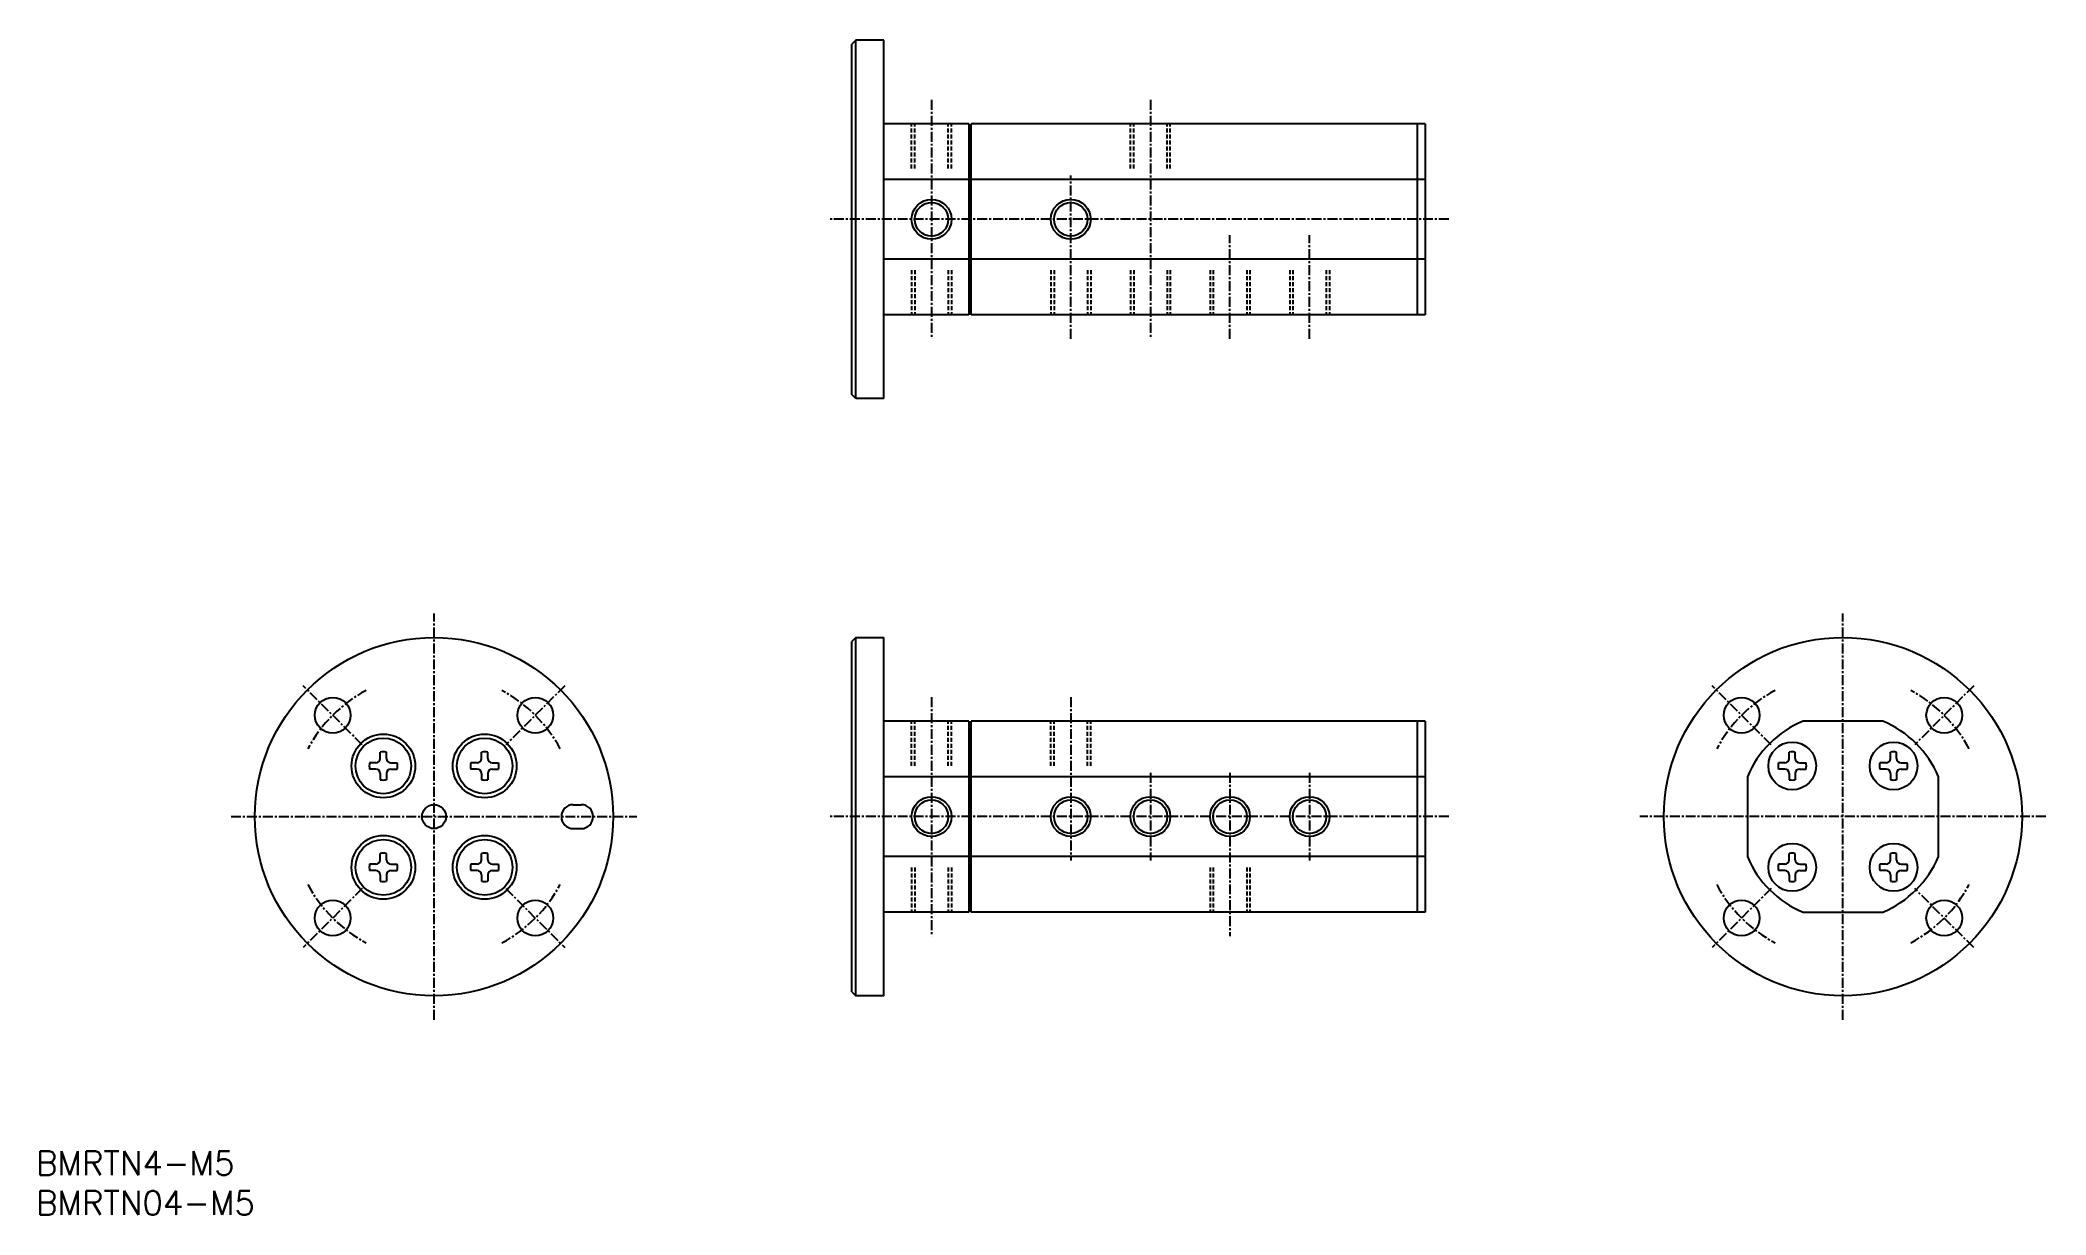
# Model space of a CAD drawing. Extents: x 1 to 253, y 0 to 147.
import ezdxf

# ---------------------------------------------------------------- set-up
doc = ezdxf.new("R2010")
doc.units = 0
doc.linetypes.add('CENTER', pattern=[2, 1.25, -0.25, 0.25, -0.25])
doc.linetypes.add('DASHED', pattern=[0.75, 0.5, -0.25])
doc.layers.get('0').update_dxf_attribs({"linetype": 'CONTINUOUS'})
doc.layers.add('CENTER', color=1, linetype='CENTER')
doc.styles.get("Standard").update_dxf_attribs({"font": 'txt.shx'})

# ---------------------------------------------------------------- blocks, each defined once
blk = doc.blocks.new('*U17')
at = {"color": 7, "linetype": 'CONTINUOUS'}
blk.add_text('BMRTN04-M5', height=3, dxfattribs=at).set_placement((0, 0))
blk = doc.blocks.new('*U18')
at = {"color": 7, "linetype": 'CONTINUOUS'}
blk.add_text('BMRTN4-M5', height=3, dxfattribs=at).set_placement((0, 5))

msp = doc.modelspace()

# ---------------------------------------------------------------- linework, layer by layer
at = {"color": 7, "linetype": 'CONTINUOUS'}
for p, q in [((103.000014, 147.49995), (102.499994, 146.99994)), ((102.499994, 102.99997), (102.499994, 146.99994)), ((103.000014, 102.49998), (103.000014, 147.49995)), ((106.499984, 147.49995), (103.000014, 147.49995)), ((106.499984, 102.49998), (106.499984, 147.49995)), ((117.199984, 136.99996), (106.499984, 136.99996)), ((117.199984, 136.99996), (117.199984, 112.99996)), ((117.499954, 112.99996), (117.499954, 136.99996)), ((174.500014, 136.99996), (117.499954, 136.99996)), ((173.500014, 136.99996), (173.500014, 112.99996)), ((174.500014, 136.99996), (174.500014, 112.99996)), ((117.199984, 133.79994), (117.499954, 133.49996)), ((174.500014, 130.00004), (106.499984, 130.00004)), ((174.500014, 119.99995), (106.499984, 119.99995)), ((117.199984, 116.19998), (117.499954, 116.49996)), ((117.199984, 112.99996), (106.499984, 112.99996)), ((174.500014, 112.99996), (117.499954, 112.99996)), ((103.000014, 102.49998), (102.499994, 102.99997)), ((106.499984, 102.49998), (103.000014, 102.49998)), ((103.000014, 72.5), (102.499994, 71.99998)), ((102.499994, 28.00002), (102.499994, 71.99998)), ((103.000014, 27.5), (103.000014, 72.5)), ((103.000014, 72.5), (106.499984, 72.5)), ((106.499984, 27.5), (106.499984, 72.5)), ((117.199984, 62.00001), (106.499984, 62.00001)), ((117.199984, 62.00001), (117.199984, 38.000001)), ((117.499954, 38.000001), (117.499954, 62.00001)), ((174.500014, 62.00001), (117.499954, 62.00001)), ((173.500014, 62.00001), (173.500014, 38.000001)), ((174.500014, 62.00001), (174.500014, 38.000001)), ((232.000114, 61.99999), (222.000034, 61.99999)), ((43.253704, 57.3127), (43.253704, 58.0922)), ((44.018364, 57.3127), (44.018364, 58.0922)), ((55.98167, 57.3127), (55.98167, 58.0922)), ((56.746312, 57.3127), (56.746312, 58.0922)), ((117.199984, 58.79999), (117.499954, 58.50002)), ((220.253714, 57.31267), (220.253714, 58.0922)), ((221.018354, 57.31267), (221.018354, 58.0922)), ((232.981764, 57.31267), (232.981764, 58.0922)), ((233.746444, 57.31267), (233.746444, 58.0922)), ((42.687327, 56.74631), (41.907812, 56.74631)), ((42.687327, 55.98167), (41.907812, 55.98167)), ((44.584759, 56.74631), (45.364257, 56.74631)), ((44.584759, 55.98167), (45.364257, 55.98167)), ((55.415293, 56.74631), (54.635778, 56.74631)), ((55.415293, 55.98167), (54.635778, 55.98167)), ((57.312725, 56.74631), (58.092205, 56.74631)), ((57.312725, 55.98167), (58.092205, 55.98167)), ((219.687314, 56.74629), (218.907834, 56.74629)), ((219.687314, 55.98165), (218.907834, 55.98165)), ((221.584754, 56.74629), (222.364304, 56.74629)), ((221.584754, 55.98165), (222.364304, 55.98165)), ((232.415334, 56.74629), (231.635854, 56.74629)), ((232.415334, 55.98165), (231.635854, 55.98165)), ((234.312834, 56.74629), (235.092314, 56.74629)), ((234.312834, 55.98165), (235.092314, 55.98165)), ((43.253704, 55.41529), (43.253704, 54.63577)), ((44.018364, 55.41529), (44.018364, 54.63577)), ((55.98167, 55.41529), (55.98167, 54.63577)), ((56.746312, 55.41529), (56.746312, 54.63577)), ((174.500014, 55.00007), (106.499984, 55.00007)), ((215.000004, 55.00004), (215.000004, 44.999958)), ((220.253714, 55.41525), (220.253714, 54.63576)), ((221.018354, 55.41525), (221.018354, 54.63576)), ((232.981764, 55.41525), (232.981764, 54.63576)), ((233.746444, 55.41525), (233.746444, 54.63576)), ((239.000144, 45.00001), (239.000144, 55)), ((67.5, 51.500035), (68.5, 51.500035)), ((67.5, 48.500035), (68.5, 48.500035)), ((43.253704, 44.584759), (43.253704, 45.364274)), ((44.018364, 44.584759), (44.018364, 45.364274)), ((55.98167, 44.584759), (55.98167, 45.364274)), ((56.746312, 44.584759), (56.746312, 45.364274)), ((220.253714, 44.584741), (220.253714, 45.364239)), ((221.018354, 44.584741), (221.018354, 45.364239)), ((232.981764, 44.584741), (232.981764, 45.364239)), ((233.746444, 44.584741), (233.746444, 45.364239)), ((42.687327, 44.018364), (41.907812, 44.018364)), ((42.687327, 43.253722), (41.907812, 43.253722)), ((44.584759, 44.018364), (45.364257, 44.018364)), ((44.584759, 43.253722), (45.364257, 43.253722)), ((55.415258, 44.018364), (54.635778, 44.018364)), ((55.415258, 43.253722), (54.635778, 43.253722)), ((57.312725, 44.018364), (58.092205, 44.018364)), ((57.312725, 43.253722), (58.092205, 43.253722)), ((174.500014, 44.999993), (106.499984, 44.999993)), ((219.687314, 44.018346), (218.907834, 44.018346)), ((219.687314, 43.253722), (218.907834, 43.253722)), ((221.584754, 44.018346), (222.364304, 44.018346)), ((221.584754, 43.253722), (222.364304, 43.253722)), ((232.415334, 44.018346), (231.635854, 44.018346)), ((232.415334, 43.253722), (231.635854, 43.253722)), ((234.312834, 44.018346), (235.092314, 44.018346)), ((234.312834, 43.253722), (235.092314, 43.253722)), ((43.253704, 42.687344), (43.253704, 41.907829)), ((44.018364, 42.687344), (44.018364, 41.907829)), ((55.98167, 42.687344), (55.98167, 41.907829)), ((56.746312, 42.687344), (56.746312, 41.907829)), ((117.199984, 41.200037), (117.499954, 41.499997)), ((220.253714, 42.687309), (220.253714, 41.907812)), ((221.018354, 42.687309), (221.018354, 41.907812)), ((232.981764, 42.687309), (232.981764, 41.907812)), ((233.746444, 42.687309), (233.746444, 41.907812)), ((117.199984, 38.000001), (106.499984, 38.000001)), ((174.500014, 38.000001), (117.499954, 38.000001)), ((222.000034, 38.000001), (232.000014, 38.000001)), ((102.499994, 28.00002), (103.000014, 27.5)), ((106.499984, 27.5), (103.000014, 27.5))]:
    msp.add_line(p, q, dxfattribs=at)
at = {"color": 3, "linetype": 'DASHED'}
for p, q in [((109.999984, 131.39998), (109.999984, 136.99996)), ((110.400014, 131.39998), (110.400014, 136.99996)), ((114.599984, 131.39998), (114.599984, 136.99996)), ((114.999994, 131.39998), (114.999994, 136.99996)), ((137.499964, 131.39998), (137.499964, 136.99996)), ((137.900024, 131.39998), (137.900024, 136.99996)), ((142.099994, 131.39998), (142.099994, 136.99996)), ((142.500024, 131.39998), (142.500024, 136.99996)), ((109.999944, 118.59994), (109.999944, 112.99996)), ((110.399994, 118.59994), (110.399994, 112.99996)), ((114.599964, 118.59994), (114.599964, 112.99996)), ((114.999964, 118.59994), (114.999964, 112.99996)), ((127.499944, 118.59991), (127.499944, 112.99993)), ((127.900004, 118.59991), (127.900004, 112.99993)), ((132.099964, 118.59991), (132.099964, 112.99993)), ((132.499994, 118.59991), (132.499994, 112.99993)), ((137.499964, 118.59991), (137.499964, 112.99993)), ((137.900024, 118.59991), (137.900024, 112.99993)), ((142.099994, 118.59991), (142.099994, 112.99993)), ((142.500024, 118.59991), (142.500024, 112.99993)), ((147.499974, 118.59991), (147.499974, 112.99993)), ((147.900044, 118.59991), (147.900044, 112.99993)), ((152.099994, 118.59991), (152.099994, 112.99993)), ((152.500024, 118.59991), (152.500024, 112.99993)), ((157.499954, 118.59991), (157.499954, 112.99993)), ((157.900024, 118.59991), (157.900024, 112.99993)), ((162.099984, 118.59991), (162.099984, 112.99993)), ((162.500014, 118.59991), (162.500014, 112.99993)), ((109.999984, 56.40001), (109.999984, 62.00001)), ((110.400014, 56.40001), (110.400014, 62.00001)), ((114.599984, 56.40001), (114.599984, 62.00001)), ((114.999994, 56.40001), (114.999994, 62.00001)), ((127.499944, 56.40001), (127.499944, 62.00001)), ((127.900004, 56.40001), (127.900004, 62.00001)), ((132.099964, 56.40001), (132.099964, 62.00001)), ((132.499994, 56.40001), (132.499994, 62.00001)), ((109.999944, 43.59998), (109.999944, 38.000001)), ((110.399994, 43.59998), (110.399994, 38.000001)), ((114.599964, 43.59998), (114.599964, 38.000001)), ((114.999964, 43.59998), (114.999964, 38.000001)), ((147.499944, 43.59998), (147.499944, 38.000001)), ((147.900004, 43.59998), (147.900004, 38.000001)), ((152.099974, 43.59998), (152.099974, 38.000001)), ((152.499964, 43.59998), (152.499964, 38.000001))]:
    msp.add_line(p, q, dxfattribs=at)
at = {"color": 3, "linetype": 'CONTINUOUS'}
for centre in [(112.499984, 124.99994), (129.999944, 124.99994), (112.499984, 50), (129.999944, 50), (139.999974, 50), (149.999974, 50), (159.999974, 50)]:
    msp.add_circle(centre, 2.5, dxfattribs=at)
at = {"color": 7, "linetype": 'CONTINUOUS'}
for centre, radius in [((112.499984, 124.99994), 2.1), ((129.999944, 124.99994), 2.1), ((50, 50), 22.500002), ((227.000024, 50), 22.500002), ((37.272086, 62.72794), 2.25), ((62.727966, 62.72794), 2.25), ((214.272114, 62.72791), 2.25), ((239.727974, 62.72791), 2.25), ((43.636043, 56.36399), 4), ((43.636043, 56.36399), 3.5), ((56.363956, 56.36399), 4), ((56.364009, 56.36399), 3.5), ((220.636034, 56.36397), 3), ((233.364014, 56.36397), 3), ((50.000017, 50.000035), 1.5), ((112.499984, 50), 2.1), ((129.999944, 50), 2.1), ((139.999974, 50), 2.1), ((149.999974, 50), 2.1), ((159.999974, 50), 2.1), ((43.636043, 43.63606), 4), ((43.636043, 43.636043), 3.5), ((56.363956, 43.63606), 4), ((56.364009, 43.636043), 3.5), ((220.636034, 43.636025), 3), ((233.364084, 43.636025), 3), ((37.272121, 37.272121), 2.25), ((62.727913, 37.272121), 2.25), ((214.272114, 37.272086), 2.25), ((239.727974, 37.272086), 2.25)]:
    msp.add_circle(centre, radius, dxfattribs=at)
for centre, radius, start, end in [((227.000024, 50), 12.999999, 112.6199, 157.37998), ((227.000024, 50), 12.999999, 22.619903, 67.380096), ((43.636043, 56.36399), 1.77, 77.525817, 102.47418), ((56.364009, 56.36399), 1.77, 77.525817, 102.47418), ((220.636034, 56.36397), 1.77, 77.525817, 102.47418), ((233.364084, 56.36397), 1.77, 77.525817, 102.47418), ((43.636043, 56.36399), 1.77, 167.52572, 192.47427), ((42.687327, 57.3127), 0.5664, 270, 0), ((42.687327, 55.41529), 0.5664, 0, 90), ((44.584759, 57.3127), 0.5664, 180, 270), ((44.584759, 55.41529), 0.5664, 90, 180), ((43.636043, 56.36399), 1.77, 347.52572, 12.474273), ((56.364009, 56.36399), 1.77, 167.52572, 192.47427), ((55.415293, 57.3127), 0.5664, 270, 0), ((55.415293, 55.41529), 0.5664, 0, 90), ((57.312725, 57.3127), 0.5664, 180, 270), ((57.312725, 55.41529), 0.5664, 90, 180), ((56.364009, 56.36399), 1.77, 347.52572, 12.474273), ((220.636034, 56.36397), 1.77, 167.52572, 192.47427), ((219.687314, 57.31267), 0.5664, 270, 0), ((219.687314, 55.41525), 0.5664, 0, 90), ((221.584754, 57.31267), 0.5664, 180, 270), ((221.584754, 55.41525), 0.5664, 90, 180), ((220.636034, 56.36397), 1.77, 347.52572, 12.474273), ((233.364084, 56.36397), 1.77, 167.52572, 192.47427), ((232.415334, 57.31267), 0.5664, 270, 0), ((232.415334, 55.41525), 0.5664, 0, 90), ((234.312834, 57.31267), 0.5664, 180, 270), ((234.312834, 55.41525), 0.5664, 90, 180), ((233.364084, 56.36397), 1.77, 347.52572, 12.474273), ((43.636043, 56.36399), 1.77, 257.52581, 282.47418), ((56.364009, 56.36399), 1.77, 257.52581, 282.47418), ((220.636034, 56.36397), 1.77, 257.52581, 282.47418), ((233.364084, 56.36397), 1.77, 257.52581, 282.47418), ((67.5, 50.000035), 1.5, 90, 270), ((68.5, 50.000035), 1.5, 270, 90), ((43.636043, 43.636043), 1.77, 77.525817, 102.47418), ((56.364009, 43.636043), 1.77, 77.525817, 102.47418), ((220.636034, 43.636025), 1.77, 77.525817, 102.47418), ((233.364084, 43.636025), 1.77, 77.525817, 102.47418), ((43.636043, 43.636043), 1.77, 167.52572, 192.47427), ((42.687327, 44.584759), 0.5664, 270, 0), ((42.687327, 42.687344), 0.5664, 0, 90), ((44.584759, 44.584759), 0.5664, 180, 270), ((44.584759, 42.687344), 0.5664, 90, 180), ((43.636043, 43.636043), 1.77, 347.52572, 12.474273), ((56.364009, 43.636043), 1.77, 167.52572, 192.47427), ((55.415258, 44.584759), 0.5664, 270, 0), ((55.415258, 42.687344), 0.5664, 0, 90), ((57.312725, 44.584759), 0.5664, 180, 270), ((57.312725, 42.687344), 0.5664, 90, 180), ((56.364009, 43.636043), 1.77, 347.52572, 12.474273), ((227.000024, 50), 12.999999, 202.62001, 247.3802), ((220.636034, 43.636025), 1.77, 167.52572, 192.47427), ((219.687314, 44.584741), 0.5664, 270, 0), ((219.687314, 42.687309), 0.5664, 0, 90), ((221.584754, 44.584741), 0.5664, 180, 270), ((221.584754, 42.687309), 0.5664, 90, 180), ((220.636034, 43.636025), 1.77, 347.52572, 12.474273), ((233.364084, 43.636025), 1.77, 167.52572, 192.47427), ((227.000024, 50), 12.999999, 292.61979, 337.38009), ((232.415334, 44.584741), 0.5664, 270, 0), ((232.415334, 42.687309), 0.5664, 0, 90), ((234.312834, 44.584741), 0.5664, 180, 270), ((234.312834, 42.687309), 0.5664, 90, 180), ((233.364084, 43.636025), 1.77, 347.52572, 12.474273), ((43.636043, 43.636043), 1.77, 257.52581, 282.47418), ((56.364009, 43.636043), 1.77, 257.52581, 282.47418), ((220.636034, 43.636025), 1.77, 257.52581, 282.47418), ((233.364084, 43.636025), 1.77, 257.52581, 282.47418)]:
    msp.add_arc(centre, radius, start, end, dxfattribs=at)
at = {"layer": 'CENTER', "color": 1, "linetype": 'CENTER'}
for p, q in [((112.499984, 139.99998), (112.499984, 109.99994)), ((139.999974, 139.99998), (139.999974, 109.99991)), ((129.999944, 109.99991), (129.999944, 130.49994)), ((177.500014, 124.99994), (99.499994, 124.99994)), ((149.999974, 109.99991), (149.999974, 122.99996)), ((159.999974, 109.99991), (159.999974, 122.99996)), ((50, 24.500009), (50, 75.5)), ((227.000024, 24.500009), (227.000024, 75.5)), ((40.984397, 59.01563), (33.559775, 66.44025)), ((66.440277, 66.44027), (59.015655, 59.01565)), ((217.984404, 59.0156), (210.559784, 66.4402)), ((243.440284, 66.44022), (236.015664, 59.0156)), ((112.499984, 65.00002), (112.499984, 34.999997)), ((129.999944, 65.00002), (129.999944, 44.500001)), ((139.999974, 55.49999), (139.999974, 44.500001)), ((149.999974, 55.49999), (149.999974, 34.999997)), ((159.999974, 55.49999), (159.999974, 44.500001)), ((24.500009, 50.000035), (75.500008, 50.000035)), ((177.500014, 50), (99.499994, 50)), ((252.500034, 50), (201.500014, 50)), ((40.984415, 40.98445), (33.559793, 33.559827)), ((59.015611, 40.984432), (66.440224, 33.55981)), ((217.984424, 40.98438), (210.559804, 33.559775)), ((243.440304, 33.559792), (236.015664, 40.984397))]:
    msp.add_line(p, q, dxfattribs=at)
for centre, start, end in [((50.000017, 50.000035), 118.22897, 151.77113), ((50.000017, 50.000035), 28.228851, 61.770996), ((227.000024, 50), 118.22889, 151.77107), ((227.000024, 50), 28.228851, 61.77098), ((50.000017, 50.000035), 208.22895, 241.77113), ((50.000017, 50.000035), 298.22886, 331.77101), ((227.000024, 50), 208.22892, 241.77111), ((227.000024, 50), 298.22901, 331.77111)]:
    msp.add_arc(centre, 18.000001, start, end, dxfattribs=at)

# ---------------------------------------------------------------- block references
at = {"color": 7, "linetype": 'CONTINUOUS'}
for name in ['*U18', '*U17']:
    msp.add_blockref(name, (0, 0), dxfattribs=at)

doc.saveas('drawing.dxf')
